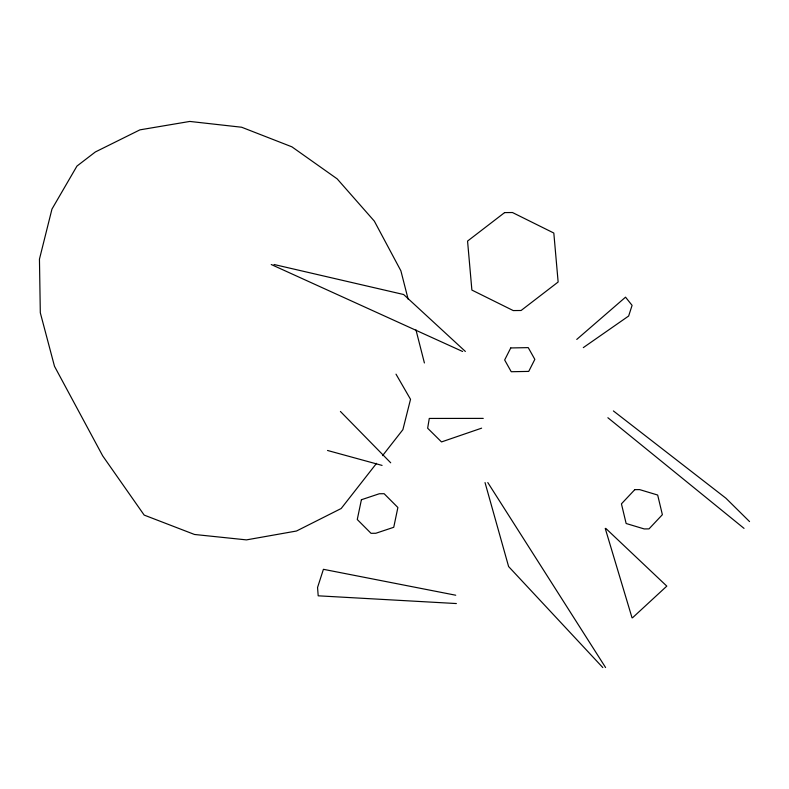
<?xml version="1.0" encoding="UTF-8"?>
<svg xmlns="http://www.w3.org/2000/svg" width="789" height="789" viewBox="0 0 789 789"><rect width="100%" height="100%" fill="white"/><g stroke="black" fill="none" stroke-linecap="round" stroke-linejoin="round"><path stroke-width="1.18" d="M376.55 463.321L341.183 508.51L296.496 531.017L246.454 539.883L194.488 534.469L144.17 515.089L102.698 455.874L54.49 366.283L40.308 312.769L39.45 259.137L51.956 209.105L76.957 166.075L95.341 151.971L139.909 129.86L189.804 121.437L241.641 127.236L291.9 146.833L337.159 178.856L374.341 221.137L400.891 270.824L408.13 299.169M382.576 455.628L402.883 429.67L410.527 399.313L396.009 374.154M576.749 339.428L625.539 297.167L632.088 305.363L628.646 316.024L583.298 347.624M481.625 428.161L441.515 441.929L427.648 428.22L429.285 418.436L483.253 418.387M456.367 603.546L318.194 595.813L317.553 587.48L323.421 569.313L455.726 595.222M274.02 264.493L403.633 294.514L465.372 351.45M327.534 450.47L382.073 465.411M271.248 264.522L462.601 351.48M613.388 410.931L725.929 498.224L749.55 521.588M607.875 417.726L744.037 528.383M605.755 528.364L666.804 586.119L632.551 617.748L632.038 617.817L605.242 528.443M340.404 411.454L390.713 462.808M602.806 667.563L508.609 566.551L485.028 482.582M487.799 482.552L605.577 667.533M415.961 329.881L424.403 362.96M361.401 499.743L357.269 519.517L371.027 533.315L375.84 533.265L393.741 527.289L397.883 507.505L384.125 493.707L379.312 493.756L361.401 499.743M510.749 347.949L504.654 359.981L511.233 371.727L528.729 371.402L534.834 359.37L528.245 347.624L510.749 347.949M634.79 489.653L621.436 503.855L626.141 523.501L644.199 528.936L649.012 528.886L662.375 514.684L657.671 495.038L639.603 489.604L634.79 489.653M504.595 212.606L467.561 241.079L471.881 290.066L513.235 310.57L521.105 310.491L558.139 282.018L553.819 233.041L512.465 212.527L504.595 212.606"/></g></svg>
